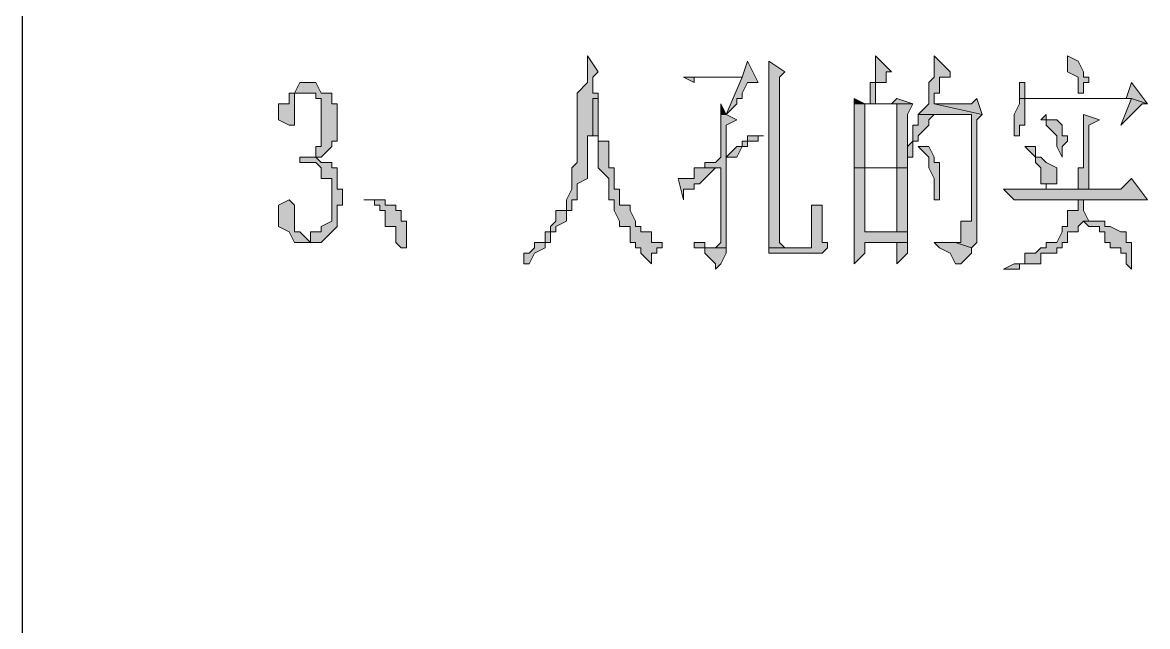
# Model space of a CAD drawing. Header units: millimetres. Extents: x 20 to 821, y 1 to 1134.
# Drawn here: x 557.64 to 595.62, y 507.74 to 528.13 of the extents above; entities that cross this region are included whole.
import ezdxf

# ---------------------------------------------------------------- set-up
doc = ezdxf.new("R2010")
doc.units = ezdxf.units.MM
doc.layers.add('1', color=7, linetype='Continuous')

msp = doc.modelspace()

# ---------------------------------------------------------------- hatches: boundary and pattern name
h = msp.add_hatch(color=0)
h.dxf.hatch_style = 2
h.paths.add_polyline_path([(576.72, 527.001732), (576.72, 526.101732), (576.36, 525.741732), (576.36, 523.401732), (576.18, 523.221732), (576.18, 522.861732), (576.18, 522.681732), (576.18, 522.501732), (576, 522.141732), (576, 521.781732), (575.64, 521.781732), (575.64, 521.421732), (575.46, 521.241732), (575.46, 521.061732), (575.28, 521.061732), (575.28, 520.701732), (574.92, 520.701732), (574.92, 520.521732), (574.74, 520.341732), (574.56, 520.341732), (574.56, 519.981732), (574.74, 519.981732), (574.92, 520.341732), (575.28, 520.521732), (575.28, 520.701732), (575.46, 520.701732), (575.46, 521.061732), (575.64, 521.061732), (575.64, 521.241732), (576, 521.421732), (576, 521.781732), (576.18, 521.781732), (576.18, 522.141732), (576.36, 522.141732), (576.36, 522.681732), (576.72, 522.861732), (576.72, 524.301732), (576.9, 524.301732), (576.9, 525.561732), (577.08, 525.561732), (577.08, 525.741732), (576.9, 525.741732), (576.9, 526.281732), (577.08, 526.461732)])
h = msp.add_hatch(color=0)
h.dxf.hatch_style = 2
h.paths.add_polyline_path([(582.12, 526.821732), (581.94, 526.281732), (579.96, 526.281732), (581.94, 526.281732), (581.4, 525.021732), (581.22, 525.021732), (581.22, 524.841732), (581.22, 523.581732), (581.04, 523.401732), (580.68, 523.401732), (580.68, 523.221732), (581.22, 523.221732), (581.22, 521.061732), (581.22, 520.701732), (581.04, 520.521732), (581.4, 520.521732), (581.4, 520.701732), (581.4, 523.581732), (581.76, 523.581732), (581.4, 523.581732), (581.4, 524.661732), (581.76, 524.841732), (581.4, 525.021732), (581.76, 525.381732), (581.76, 525.561732), (581.94, 525.561732), (581.94, 525.741732), (582.12, 526.101732), (582.48, 526.101732)])
h = msp.add_hatch(color=0)
h.dxf.hatch_style = 2
h.paths.add_polyline_path([(582.84, 526.821732), (582.84, 520.521732), (583.38, 520.521732), (583.2, 520.701732), (583.2, 526.281732), (583.38, 526.461732)])
h = msp.add_hatch(color=0)
h.dxf.hatch_style = 2
h.paths.add_polyline_path([(586.44, 527.001732), (586.44, 526.101732), (586.26, 526.101732), (586.26, 525.381732), (586.44, 525.381732), (586.44, 526.101732), (586.8, 526.101732), (586.8, 526.461732), (586.98, 526.461732)])
h = msp.add_hatch(color=0)
h.dxf.hatch_style = 2
h.paths.add_polyline_path([(588.42, 527.001732), (588.42, 526.281732), (588.24, 526.101732), (588.24, 525.381732), (587.88, 525.021732), (589.68, 525.021732), (589.68, 524.841732), (589.68, 522.501732), (589.68, 522.141732), (589.68, 521.421732), (589.32, 521.421732), (589.32, 520.701732), (589.14, 520.701732), (589.68, 520.521732), (589.86, 520.701732), (589.86, 524.841732), (590.04, 525.021732), (588.42, 525.381732), (588.42, 525.741732), (588.6, 525.741732), (588.6, 526.281732), (588.96, 526.281732), (588.96, 526.461732)])
h = msp.add_hatch(color=0)
h.dxf.hatch_style = 2
h.paths.add_polyline_path([(592.92, 527.001732), (592.92, 526.461732), (593.28, 526.281732), (593.28, 525.741732), (593.46, 525.741732), (593.46, 526.101732), (593.64, 526.101732), (593.64, 526.281732), (593.46, 526.281732), (593.46, 526.461732), (593.28, 526.821732)])
h = msp.add_hatch(color=0)
h.dxf.hatch_style = 2
h.paths.add_polyline_path([(567.36, 526.101732), (567, 526.101732), (566.82, 525.741732), (567.54, 525.741732), (567.54, 525.561732), (567.72, 525.561732), (567.72, 525.381732), (567.72, 523.941732), (567.54, 523.941732), (567.54, 523.581732), (567.36, 523.581732), (567, 523.581732), (567, 523.401732), (567.54, 523.401732), (567.72, 523.221732), (567.72, 522.861732), (568.08, 522.861732), (568.08, 521.421732), (567.72, 521.241732), (567.72, 521.061732), (567.54, 521.061732), (567.36, 521.061732), (567.36, 520.701732), (567.72, 520.701732), (568.08, 521.061732), (568.26, 521.241732), (568.26, 521.961732), (568.44, 521.961732), (568.44, 522.501732), (568.26, 522.501732), (568.26, 523.221732), (568.08, 523.221732), (568.08, 523.401732), (567.72, 523.401732), (567.54, 523.581732), (567.72, 523.581732), (568.08, 523.941732), (568.08, 524.121732), (568.26, 524.121732), (568.26, 525.381732), (568.08, 525.381732), (568.08, 525.741732), (567.72, 525.741732), (567.54, 526.101732)])
h = msp.add_hatch(color=0)
h.dxf.hatch_style = 2
h.paths.add_polyline_path([(579.96, 526.281732), (580.32, 526.101732), (580.32, 526.281732), (580.5, 526.281732), (581.94, 526.281732)])
h = msp.add_hatch(color=0)
h.dxf.hatch_style = 2
h.paths.add_polyline_path([(595.08, 526.101732), (594.9, 525.561732), (591.3, 525.561732), (595.08, 525.561732), (595.62, 525.381732)])
h = msp.add_hatch(color=0)
h.dxf.hatch_style = 2
h.paths.add_polyline_path([(591.48, 526.101732), (591.3, 526.101732), (591.3, 525.741732), (591.3, 525.561732), (591.48, 525.561732)])
h = msp.add_hatch(color=0)
h.dxf.hatch_style = 2
h.paths.add_polyline_path([(566.82, 525.741732), (566.64, 525.741732), (566.64, 525.561732), (566.64, 525.381732), (566.28, 525.381732), (566.28, 524.841732), (566.64, 524.661732), (566.82, 524.661732), (566.82, 524.841732), (566.82, 525.741732), (567, 525.741732), (567.36, 525.741732)])
h = msp.add_hatch(color=0)
h.dxf.hatch_style = 2
h.paths.add_polyline_path([(577.08, 525.561732), (576.9, 525.561732), (576.9, 525.381732), (576.9, 524.301732), (577.08, 524.301732), (577.08, 523.221732), (577.44, 522.861732), (577.44, 522.141732), (577.62, 522.141732), (577.62, 521.781732), (577.8, 521.421732), (577.8, 521.241732), (578.16, 521.241732), (578.16, 520.701732), (578.34, 520.701732), (578.34, 520.521732), (578.52, 520.521732), (578.52, 520.341732), (578.88, 519.981732), (578.88, 520.341732), (579.06, 520.341732), (579.06, 520.521732), (579.24, 520.521732), (579.24, 520.701732), (579.06, 520.701732), (578.88, 520.701732), (578.88, 521.061732), (578.52, 521.061732), (578.52, 521.241732), (578.34, 521.241732), (578.34, 521.421732), (578.16, 521.781732), (578.16, 521.961732), (577.8, 521.961732), (577.8, 522.501732), (577.62, 522.501732), (577.62, 523.221732), (577.44, 523.221732), (577.44, 524.121732), (577.08, 524.121732)])
h = msp.add_hatch(color=0)
h.dxf.hatch_style = 2
h.paths.add_polyline_path([(581.22, 525.381732), (581.22, 525.021732), (581.4, 525.021732)])
h = msp.add_hatch(color=0)
h.dxf.hatch_style = 2
h.paths.add_polyline_path([(585.72, 525.561732), (585.72, 525.381732), (586.08, 525.381732)])
h = msp.add_hatch(color=0)
h.dxf.hatch_style = 2
h.paths.add_polyline_path([(587.16, 525.561732), (586.98, 525.381732), (585.72, 525.381732), (585.72, 525.021732), (585.72, 523.221732), (586.08, 523.221732), (586.08, 525.381732), (587.16, 525.381732), (587.7, 525.381732)])
h = msp.add_hatch(color=0)
h.dxf.hatch_style = 2
h.paths.add_polyline_path([(587.7, 525.381732), (587.16, 525.381732), (587.16, 523.221732), (585.72, 523.221732), (585.72, 522.861732), (585.72, 519.981732), (586.08, 520.341732), (586.08, 520.701732), (587.16, 520.701732), (587.52, 520.701732), (587.52, 521.061732), (586.08, 521.061732), (586.08, 523.221732), (587.52, 523.221732), (587.52, 523.401732), (587.52, 525.021732)])
h = msp.add_hatch(color=0)
h.dxf.hatch_style = 2
h.paths.add_polyline_path([(589.86, 525.561732), (589.68, 525.381732), (588.42, 525.381732), (590.04, 525.021732)])
h = msp.add_hatch(color=0)
h.dxf.hatch_style = 2
h.paths.add_polyline_path([(591.3, 525.561732), (591.3, 525.381732), (591.12, 525.021732), (591.12, 524.301732), (591.3, 524.301732), (591.3, 524.661732), (591.48, 524.661732), (591.48, 525.561732), (595.08, 525.561732)])
h = msp.add_hatch(color=0)
h.dxf.hatch_style = 2
h.paths.add_polyline_path([(595.08, 525.561732), (594.72, 524.661732), (594.9, 524.841732), (595.08, 525.021732), (595.44, 525.381732), (595.62, 525.381732)])
h = msp.add_hatch(color=0)
h.dxf.hatch_style = 2
h.paths.add_polyline_path([(587.88, 525.021732), (587.88, 524.661732), (587.7, 524.661732), (587.7, 524.121732), (587.52, 523.941732), (587.52, 523.581732), (587.7, 523.581732), (587.7, 524.121732), (587.88, 524.121732), (587.88, 524.301732), (588.24, 524.661732), (588.24, 524.841732), (588.42, 525.021732), (589.68, 525.021732)])
h = msp.add_hatch(color=0)
h.dxf.hatch_style = 2
h.paths.add_polyline_path([(592.2, 525.021732), (592.02, 524.841732), (592.2, 524.841732), (592.2, 524.661732), (592.56, 524.301732), (592.56, 523.941732), (592.74, 523.581732), (592.74, 523.941732), (592.92, 524.121732), (592.92, 524.301732), (592.74, 524.301732), (592.74, 524.661732), (592.56, 524.841732), (592.2, 524.841732)])
h = msp.add_hatch(color=0)
h.dxf.hatch_style = 2
h.paths.add_polyline_path([(593.46, 525.021732), (593.46, 523.221732), (593.28, 523.221732), (593.28, 522.501732), (593.46, 522.501732), (593.64, 522.501732), (593.64, 522.681732), (593.64, 523.581732), (593.64, 524.661732), (594, 524.841732)])
h = msp.add_hatch(color=0)
h.dxf.hatch_style = 2
h.paths.add_polyline_path([(582.48, 524.301732), (582.12, 524.301732), (582.12, 524.121732), (581.94, 524.121732), (581.94, 523.941732), (581.76, 523.941732), (581.4, 523.581732), (581.76, 523.581732), (581.94, 523.941732), (582.12, 523.941732), (582.12, 524.121732), (582.48, 524.121732), (582.48, 524.301732), (582.66, 524.301732)])
h = msp.add_hatch(color=0)
h.dxf.hatch_style = 2
h.paths.add_polyline_path([(587.88, 523.941732), (588.24, 523.581732), (588.24, 523.221732), (588.42, 522.861732), (588.42, 522.141732), (588.6, 522.141732), (588.6, 523.401732), (588.42, 523.401732), (588.42, 523.581732), (588.24, 523.941732)])
h = msp.add_hatch(color=0)
h.dxf.hatch_style = 2
h.paths.add_polyline_path([(591.48, 523.941732), (591.84, 523.581732), (591.84, 523.401732), (592.02, 523.221732), (592.02, 522.681732), (592.2, 522.681732), (592.2, 522.501732), (592.2, 522.681732), (592.56, 522.681732), (592.56, 522.861732), (592.56, 523.221732), (592.2, 523.401732), (592.02, 523.581732), (591.84, 523.581732), (591.84, 523.941732)])
h = msp.add_hatch(color=0)
h.dxf.hatch_style = 2
h.paths.add_polyline_path([(580.68, 523.221732), (580.32, 523.221732), (580.32, 522.861732), (579.78, 522.861732), (579.96, 522.141732), (579.96, 522.501732), (580.32, 522.501732), (580.32, 522.681732), (580.5, 522.681732), (580.68, 522.861732), (581.04, 523.221732), (581.22, 523.221732)])
h = msp.add_hatch(color=0)
h.dxf.hatch_style = 2
h.paths.add_polyline_path([(587.52, 523.221732), (587.16, 523.221732), (587.16, 521.061732), (586.08, 521.061732), (587.52, 521.061732)])
h = msp.add_hatch(color=0)
h.dxf.hatch_style = 2
h.paths.add_polyline_path([(595.08, 522.861732), (594.72, 522.501732), (590.76, 522.501732), (591.12, 522.141732), (595.62, 522.141732)])
h = msp.add_hatch(color=0)
h.dxf.hatch_style = 2
h.paths.add_polyline_path([(566.64, 522.141732), (566.28, 521.961732), (566.28, 521.241732), (566.64, 521.061732), (566.82, 520.701732), (567.72, 520.701732), (567.36, 520.701732), (567, 521.061732), (566.82, 521.061732), (566.82, 521.241732), (566.82, 521.961732)])
h = msp.add_hatch(color=0)
h.dxf.hatch_style = 2
h.paths.add_polyline_path([(569.52, 522.141732), (569.16, 522.141732), (569.52, 522.141732), (569.52, 521.961732), (569.7, 521.961732), (569.7, 521.781732), (569.88, 521.781732), (569.88, 521.241732), (570.24, 521.241732), (570.24, 520.701732), (570.42, 520.521732), (570.6, 520.521732), (570.6, 520.701732), (570.6, 521.421732), (570.42, 521.421732), (570.42, 521.781732), (570.24, 521.781732), (570.24, 521.961732), (569.88, 521.961732), (569.88, 522.141732), (569.7, 522.141732)])
h = msp.add_hatch(color=0)
h.dxf.hatch_style = 2
h.paths.add_polyline_path([(584.64, 521.961732), (584.28, 521.961732), (584.28, 521.781732), (584.28, 520.521732), (584.1, 520.521732), (582.84, 520.521732), (582.84, 520.341732), (584.64, 520.341732), (584.82, 520.521732), (584.82, 520.701732), (584.64, 520.701732)])
h = msp.add_hatch(color=0)
h.dxf.hatch_style = 2
h.paths.add_polyline_path([(593.46, 522.141732), (593.28, 522.141732), (593.28, 521.961732), (593.28, 521.781732), (592.92, 521.781732), (592.92, 521.241732), (592.74, 521.241732), (592.74, 521.061732), (592.56, 520.701732), (592.2, 520.701732), (592.2, 520.521732), (592.02, 520.521732), (591.84, 520.341732), (591.48, 520.341732), (591.48, 519.981732), (591.12, 519.981732), (590.76, 519.801732), (591.3, 519.801732), (591.3, 519.981732), (592.02, 519.981732), (592.02, 520.341732), (592.56, 520.341732), (592.56, 520.521732), (592.74, 520.521732), (592.74, 520.701732), (592.92, 520.701732), (592.92, 521.061732), (593.28, 521.061732), (593.28, 521.241732), (593.46, 521.421732), (593.64, 521.421732), (593.46, 521.781732)])
h = msp.add_hatch(color=0)
h.dxf.hatch_style = 2
h.paths.add_polyline_path([(593.64, 521.421732), (593.46, 521.421732), (593.64, 521.241732), (594, 521.241732), (594, 521.061732), (594.18, 521.061732), (594.18, 520.701732), (594.36, 520.701732), (594.36, 520.521732), (594.72, 520.521732), (594.72, 520.341732), (594.9, 520.341732), (594.9, 519.981732), (595.08, 519.801732), (595.08, 520.521732), (595.08, 520.701732), (594.9, 520.701732), (594.9, 521.061732), (594.72, 521.061732), (594.36, 521.241732), (594.18, 521.241732), (594.18, 521.421732)])
h = msp.add_hatch(color=0)
h.dxf.hatch_style = 2
h.paths.add_polyline_path([(580.32, 520.701732), (580.32, 520.521732), (580.5, 520.521732), (580.68, 520.521732), (580.68, 520.341732), (581.04, 519.981732), (581.04, 519.801732), (581.22, 519.981732), (581.4, 520.341732), (581.4, 520.521732), (581.04, 520.521732), (580.68, 520.521732), (580.68, 520.701732)])
h = msp.add_hatch(color=0)
h.dxf.hatch_style = 2
h.paths.add_polyline_path([(587.52, 520.701732), (587.16, 520.701732), (587.16, 519.981732), (587.52, 520.341732)])
h = msp.add_hatch(color=0)
h.dxf.hatch_style = 2
h.paths.add_polyline_path([(588.42, 520.701732), (588.6, 520.521732), (588.96, 520.341732), (589.14, 519.981732), (589.32, 519.981732), (589.68, 520.341732), (589.68, 520.521732), (589.14, 520.701732)])

# ---------------------------------------------------------------- linework, layer by layer
at = {"layer": '1', "color": 0, "lineweight": 25}
msp.add_lwpolyline([(557.64, 0.501732), (557.64, 1133.601732)], dxfattribs=at)
at = {"layer": '1', "color": 0, "lineweight": 5}
for points in [[(576.72, 527.001732), (576.72, 526.101732), (576.36, 525.741732), (576.36, 523.401732), (576.18, 523.221732), (576.18, 522.861732), (576.18, 522.681732), (576.18, 522.501732), (576, 522.141732), (576, 521.781732), (575.64, 521.781732), (575.64, 521.421732), (575.46, 521.241732), (575.46, 521.061732), (575.28, 521.061732), (575.28, 520.701732), (574.92, 520.701732), (574.92, 520.521732), (574.74, 520.341732), (574.56, 520.341732), (574.56, 519.981732), (574.74, 519.981732), (574.92, 520.341732), (575.28, 520.521732), (575.28, 520.701732), (575.46, 520.701732), (575.46, 521.061732), (575.64, 521.061732), (575.64, 521.241732), (576, 521.421732), (576, 521.781732), (576.18, 521.781732), (576.18, 522.141732), (576.36, 522.141732), (576.36, 522.681732), (576.72, 522.861732), (576.72, 524.301732), (576.9, 524.301732), (576.9, 525.561732), (577.08, 525.561732), (577.08, 525.741732), (576.9, 525.741732), (576.9, 526.281732), (577.08, 526.461732), (576.72, 527.001732)], [(582.12, 526.821732), (581.94, 526.281732), (579.96, 526.281732), (581.94, 526.281732), (581.4, 525.021732), (581.22, 525.021732), (581.22, 524.841732), (581.22, 523.581732), (581.04, 523.401732), (580.68, 523.401732), (580.68, 523.221732), (581.22, 523.221732), (581.22, 521.061732), (581.22, 520.701732), (581.04, 520.521732), (581.4, 520.521732), (581.4, 520.701732), (581.4, 520.701732), (581.4, 523.581732), (581.76, 523.581732), (581.4, 523.581732), (581.4, 524.661732), (581.76, 524.841732), (581.4, 525.021732), (581.76, 525.381732), (581.76, 525.561732), (581.94, 525.561732), (581.94, 525.741732), (582.12, 526.101732), (582.48, 526.101732), (582.12, 526.821732)], [(582.84, 526.821732), (582.84, 520.521732), (583.38, 520.521732), (583.2, 520.701732), (583.2, 526.281732), (583.38, 526.461732), (582.84, 526.821732)], [(586.44, 527.001732), (586.44, 526.101732), (586.26, 526.101732), (586.26, 525.381732), (586.44, 525.381732), (586.44, 526.101732), (586.8, 526.101732), (586.8, 526.461732), (586.98, 526.461732), (586.44, 527.001732)], [(588.42, 527.001732), (588.42, 526.281732), (588.24, 526.101732), (588.24, 525.381732), (587.88, 525.021732), (589.68, 525.021732), (589.68, 524.841732), (589.68, 522.501732), (589.68, 522.141732), (589.68, 521.421732), (589.32, 521.421732), (589.32, 520.701732), (589.14, 520.701732), (589.68, 520.521732), (589.86, 520.701732), (589.86, 524.841732), (590.04, 525.021732), (588.42, 525.381732), (588.42, 525.741732), (588.6, 525.741732), (588.6, 526.281732), (588.96, 526.281732), (588.96, 526.461732), (588.42, 527.001732)], [(592.92, 527.001732), (592.92, 526.461732), (593.28, 526.281732), (593.28, 525.741732), (593.46, 525.741732), (593.46, 526.101732), (593.64, 526.101732), (593.64, 526.281732), (593.46, 526.281732), (593.46, 526.461732), (593.28, 526.821732), (592.92, 527.001732)], [(567.36, 526.101732), (567, 526.101732), (566.82, 525.741732), (567.54, 525.741732), (567.54, 525.561732), (567.72, 525.561732), (567.72, 525.381732), (567.72, 523.941732), (567.54, 523.941732), (567.54, 523.581732), (567.36, 523.581732), (567, 523.581732), (567, 523.401732), (567.54, 523.401732), (567.72, 523.221732), (567.72, 522.861732), (568.08, 522.861732), (568.08, 521.421732), (567.72, 521.241732), (567.72, 521.061732), (567.54, 521.061732), (567.36, 521.061732), (567.36, 520.701732), (567.72, 520.701732), (568.08, 521.061732), (568.26, 521.241732), (568.26, 521.961732), (568.44, 521.961732), (568.44, 522.501732), (568.26, 522.501732), (568.26, 523.221732), (568.08, 523.221732), (568.08, 523.401732), (567.72, 523.401732), (567.54, 523.581732), (567.72, 523.581732), (568.08, 523.941732), (568.08, 524.121732), (568.26, 524.121732), (568.26, 525.381732), (568.08, 525.381732), (568.08, 525.741732), (567.72, 525.741732), (567.54, 526.101732), (567.36, 526.101732)], [(579.96, 526.281732), (580.32, 526.101732), (580.32, 526.281732), (580.5, 526.281732), (581.94, 526.281732), (579.96, 526.281732)], [(595.08, 526.101732), (594.9, 525.561732), (591.3, 525.561732), (595.08, 525.561732), (595.62, 525.381732), (595.08, 526.101732)], [(591.48, 526.101732), (591.3, 526.101732), (591.3, 525.741732), (591.3, 525.561732), (591.48, 525.561732), (591.48, 526.101732)], [(566.82, 525.741732), (566.64, 525.741732), (566.64, 525.561732), (566.64, 525.381732), (566.28, 525.381732), (566.28, 524.841732), (566.64, 524.661732), (566.82, 524.661732), (566.82, 524.841732), (566.82, 525.741732), (567, 525.741732), (567.36, 525.741732), (566.82, 525.741732)], [(577.08, 525.561732), (576.9, 525.561732), (576.9, 525.381732), (576.9, 524.301732), (577.08, 524.301732), (577.08, 523.221732), (577.44, 522.861732), (577.44, 522.141732), (577.62, 522.141732), (577.62, 521.781732), (577.8, 521.421732), (577.8, 521.241732), (578.16, 521.241732), (578.16, 520.701732), (578.34, 520.701732), (578.34, 520.521732), (578.52, 520.521732), (578.52, 520.341732), (578.88, 519.981732), (578.88, 520.341732), (579.06, 520.341732), (579.06, 520.521732), (579.24, 520.521732), (579.24, 520.701732), (579.06, 520.701732), (578.88, 520.701732), (578.88, 521.061732), (578.52, 521.061732), (578.52, 521.241732), (578.34, 521.241732), (578.34, 521.421732), (578.16, 521.781732), (578.16, 521.961732), (577.8, 521.961732), (577.8, 522.501732), (577.62, 522.501732), (577.62, 523.221732), (577.44, 523.221732), (577.44, 524.121732), (577.08, 524.121732), (577.08, 525.561732)], [(581.22, 525.381732), (581.22, 525.021732), (581.4, 525.021732), (581.22, 525.381732)], [(585.72, 525.561732), (585.72, 525.381732), (586.08, 525.381732), (585.72, 525.561732)], [(587.16, 525.561732), (586.98, 525.381732), (585.72, 525.381732), (585.72, 525.021732), (585.72, 523.221732), (586.08, 523.221732), (586.08, 525.381732), (587.16, 525.381732), (587.7, 525.381732), (587.16, 525.561732)], [(587.7, 525.381732), (587.16, 525.381732), (587.16, 523.221732), (585.72, 523.221732), (585.72, 522.861732), (585.72, 519.981732), (586.08, 520.341732), (586.08, 520.701732), (587.16, 520.701732), (587.52, 520.701732), (587.52, 521.061732), (586.08, 521.061732), (586.08, 523.221732), (587.52, 523.221732), (587.52, 523.401732), (587.52, 525.021732), (587.7, 525.381732)], [(589.86, 525.561732), (589.68, 525.381732), (588.42, 525.381732), (590.04, 525.021732), (589.86, 525.561732)], [(591.3, 525.561732), (591.3, 525.381732), (591.12, 525.021732), (591.12, 524.301732), (591.3, 524.301732), (591.3, 524.661732), (591.48, 524.661732), (591.48, 525.561732), (595.08, 525.561732), (591.3, 525.561732)], [(595.08, 525.561732), (594.72, 524.661732), (594.9, 524.841732), (595.08, 525.021732), (595.44, 525.381732), (595.62, 525.381732), (595.08, 525.561732)], [(587.88, 525.021732), (587.88, 524.661732), (587.7, 524.661732), (587.7, 524.121732), (587.52, 523.941732), (587.52, 523.581732), (587.7, 523.581732), (587.7, 524.121732), (587.88, 524.121732), (587.88, 524.301732), (588.24, 524.661732), (588.24, 524.841732), (588.42, 525.021732), (589.68, 525.021732), (587.88, 525.021732)], [(592.2, 525.021732), (592.02, 524.841732), (592.2, 524.841732), (592.2, 524.661732), (592.56, 524.301732), (592.56, 523.941732), (592.74, 523.581732), (592.74, 523.941732), (592.92, 524.121732), (592.92, 524.301732), (592.74, 524.301732), (592.74, 524.661732), (592.56, 524.841732), (592.2, 524.841732), (592.2, 525.021732)], [(593.46, 525.021732), (593.46, 523.221732), (593.28, 523.221732), (593.28, 522.501732), (593.46, 522.501732), (593.64, 522.501732), (593.64, 522.681732), (593.64, 523.581732), (593.64, 523.581732), (593.64, 524.661732), (594, 524.841732), (593.46, 525.021732)], [(582.48, 524.301732), (582.12, 524.301732), (582.12, 524.121732), (581.94, 524.121732), (581.94, 523.941732), (581.76, 523.941732), (581.4, 523.581732), (581.76, 523.581732), (581.94, 523.941732), (582.12, 523.941732), (582.12, 524.121732), (582.48, 524.121732), (582.48, 524.301732), (582.66, 524.301732), (582.48, 524.301732)], [(587.88, 523.941732), (588.24, 523.581732), (588.24, 523.221732), (588.42, 522.861732), (588.42, 522.141732), (588.6, 522.141732), (588.6, 523.401732), (588.42, 523.401732), (588.42, 523.581732), (588.24, 523.941732), (587.88, 523.941732)], [(591.48, 523.941732), (591.84, 523.581732), (591.84, 523.401732), (592.02, 523.221732), (592.02, 522.681732), (592.2, 522.681732), (592.2, 522.501732), (592.2, 522.681732), (592.56, 522.681732), (592.56, 522.861732), (592.56, 523.221732), (592.2, 523.401732), (592.02, 523.581732), (591.84, 523.581732), (591.84, 523.941732), (591.48, 523.941732)], [(580.68, 523.221732), (580.32, 523.221732), (580.32, 522.861732), (579.78, 522.861732), (579.96, 522.141732), (579.96, 522.501732), (580.32, 522.501732), (580.32, 522.681732), (580.5, 522.681732), (580.68, 522.861732), (581.04, 523.221732), (581.22, 523.221732), (580.68, 523.221732)], [(587.52, 523.221732), (587.16, 523.221732), (587.16, 521.061732), (586.08, 521.061732), (587.52, 521.061732), (587.52, 523.221732)], [(595.08, 522.861732), (594.72, 522.501732), (590.76, 522.501732), (591.12, 522.141732), (595.62, 522.141732), (595.08, 522.861732)], [(566.64, 522.141732), (566.28, 521.961732), (566.28, 521.241732), (566.64, 521.061732), (566.82, 520.701732), (567.72, 520.701732), (567.36, 520.701732), (567, 521.061732), (567, 521.061732), (566.82, 521.061732), (566.82, 521.241732), (566.82, 521.961732), (566.64, 522.141732)], [(569.52, 522.141732), (569.16, 522.141732), (569.52, 522.141732), (569.52, 521.961732), (569.7, 521.961732), (569.7, 521.781732), (569.88, 521.781732), (569.88, 521.241732), (570.24, 521.241732), (570.24, 520.701732), (570.42, 520.521732), (570.6, 520.521732), (570.6, 520.701732), (570.6, 521.421732), (570.42, 521.421732), (570.42, 521.421732), (570.42, 521.781732), (570.24, 521.781732), (570.24, 521.961732), (569.88, 521.961732), (569.88, 522.141732), (569.7, 522.141732), (569.52, 522.141732)], [(584.64, 521.961732), (584.28, 521.961732), (584.28, 521.781732), (584.28, 520.521732), (584.1, 520.521732), (582.84, 520.521732), (582.84, 520.341732), (584.64, 520.341732), (584.64, 520.341732), (584.82, 520.521732), (584.82, 520.701732), (584.64, 520.701732), (584.64, 521.961732)], [(593.46, 522.141732), (593.28, 522.141732), (593.28, 521.961732), (593.28, 521.781732), (592.92, 521.781732), (592.92, 521.241732), (592.74, 521.241732), (592.74, 521.061732), (592.56, 520.701732), (592.2, 520.701732), (592.2, 520.521732), (592.02, 520.521732), (591.84, 520.341732), (591.48, 520.341732), (591.48, 519.981732), (591.12, 519.981732), (591.12, 519.981732), (590.76, 519.801732), (591.3, 519.801732), (591.3, 519.981732), (592.02, 519.981732), (592.02, 520.341732), (592.56, 520.341732), (592.56, 520.521732), (592.74, 520.521732), (592.74, 520.701732), (592.92, 520.701732), (592.92, 521.061732), (593.28, 521.061732), (593.28, 521.241732), (593.46, 521.421732), (593.64, 521.421732), (593.46, 521.781732), (593.46, 522.141732)], [(593.64, 521.421732), (593.46, 521.421732), (593.64, 521.241732), (594, 521.241732), (594, 521.061732), (594.18, 521.061732), (594.18, 520.701732), (594.36, 520.701732), (594.36, 520.521732), (594.72, 520.521732), (594.72, 520.341732), (594.9, 520.341732), (594.9, 519.981732), (595.08, 519.801732), (595.08, 520.521732), (595.08, 520.701732), (594.9, 520.701732), (594.9, 521.061732), (594.72, 521.061732), (594.36, 521.241732), (594.18, 521.241732), (594.18, 521.421732), (593.64, 521.421732)], [(580.32, 520.701732), (580.32, 520.521732), (580.5, 520.521732), (580.68, 520.521732), (580.68, 520.341732), (581.04, 519.981732), (581.04, 519.801732), (581.22, 519.981732), (581.4, 520.341732), (581.4, 520.521732), (581.04, 520.521732), (580.68, 520.521732), (580.68, 520.701732), (580.32, 520.701732)], [(587.52, 520.701732), (587.16, 520.701732), (587.16, 519.981732), (587.52, 520.341732), (587.52, 520.701732)], [(588.42, 520.701732), (588.6, 520.521732), (588.96, 520.341732), (589.14, 519.981732), (589.32, 519.981732), (589.68, 520.341732), (589.68, 520.521732), (589.14, 520.701732), (588.42, 520.701732)]]:
    msp.add_lwpolyline(points, dxfattribs=at)

doc.saveas('drawing.dxf')
